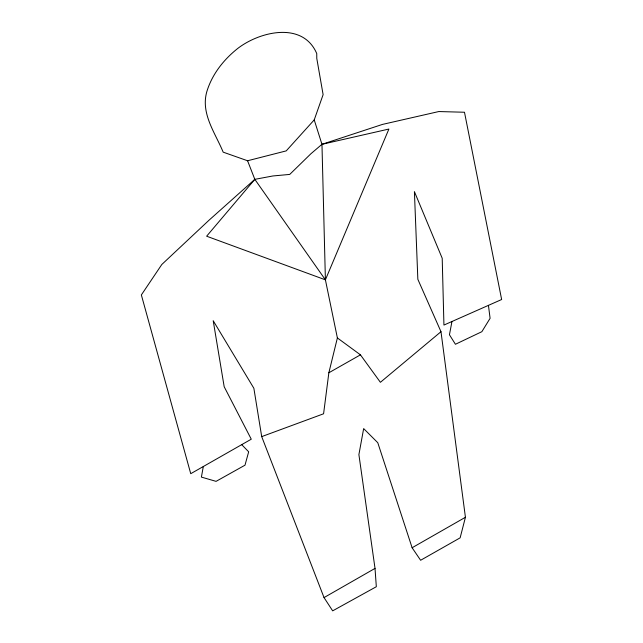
<?xml version="1.0" encoding="UTF-8"?>
<svg xmlns="http://www.w3.org/2000/svg" width="643" height="643" viewBox="0 0 643 643"><rect width="100%" height="100%" fill="white"/><g stroke="black" fill="none" stroke-linecap="round" stroke-linejoin="round"><path stroke-width="0.96" d="M314.226 119.895L286.223 150.888L247.571 160.758L223.169 152.15C215.284 132.948 200.552 113.618 206.789 91.748C212.029 74.395 223.451 59.871 237.476 48.659C259.571 31.419 302.885 21.026 316.75 53.578L316.782 58.4L323.116 94.642L314.226 119.895L321.966 144.313L325.406 279.842L337.382 337.937L328.854 372.771L323.582 413.787L261.701 436.621L324.032 597.588L332.664 610.85L376.324 586.721L375.022 568.396L358.898 454.609L363.657 428.592L377.779 442.714L412.115 547.748L420.626 560.27L460.139 537.837L465.428 517.277L440.985 331.7L417.846 279.311L414.405 191.622L442.207 258.269L443.935 325.061L501.644 299.517L464.487 112.244L438.783 111.552L382.456 124.412L321.966 144.313L310.899 153.757L289.736 174.414L272.889 175.965L254.821 179.341L208.975 220.252L161.811 264.49L141.356 294.944L190.738 473.69L251.268 439.201L224.182 386.732L213.203 320.704L253.864 388.268L261.701 436.621M203.309 466.529L201.404 477.098L216.072 481.358L244.999 465.178L248.672 451.796L241.704 444.651M451.957 321.508L449.449 334.77L455.429 344.27L481.856 331.692L490.095 318.309L488.439 305.361M247.571 160.758L254.821 179.341L206.636 236.206L325.406 279.842L388.894 129.05L321.966 144.313M440.985 331.7L380.399 382.312L360.442 354.84L337.382 337.937M324.032 597.588L375.022 568.396M412.115 547.748L465.428 517.277M328.854 372.771L360.442 354.84M254.821 179.341L325.406 279.842"/></g></svg>
